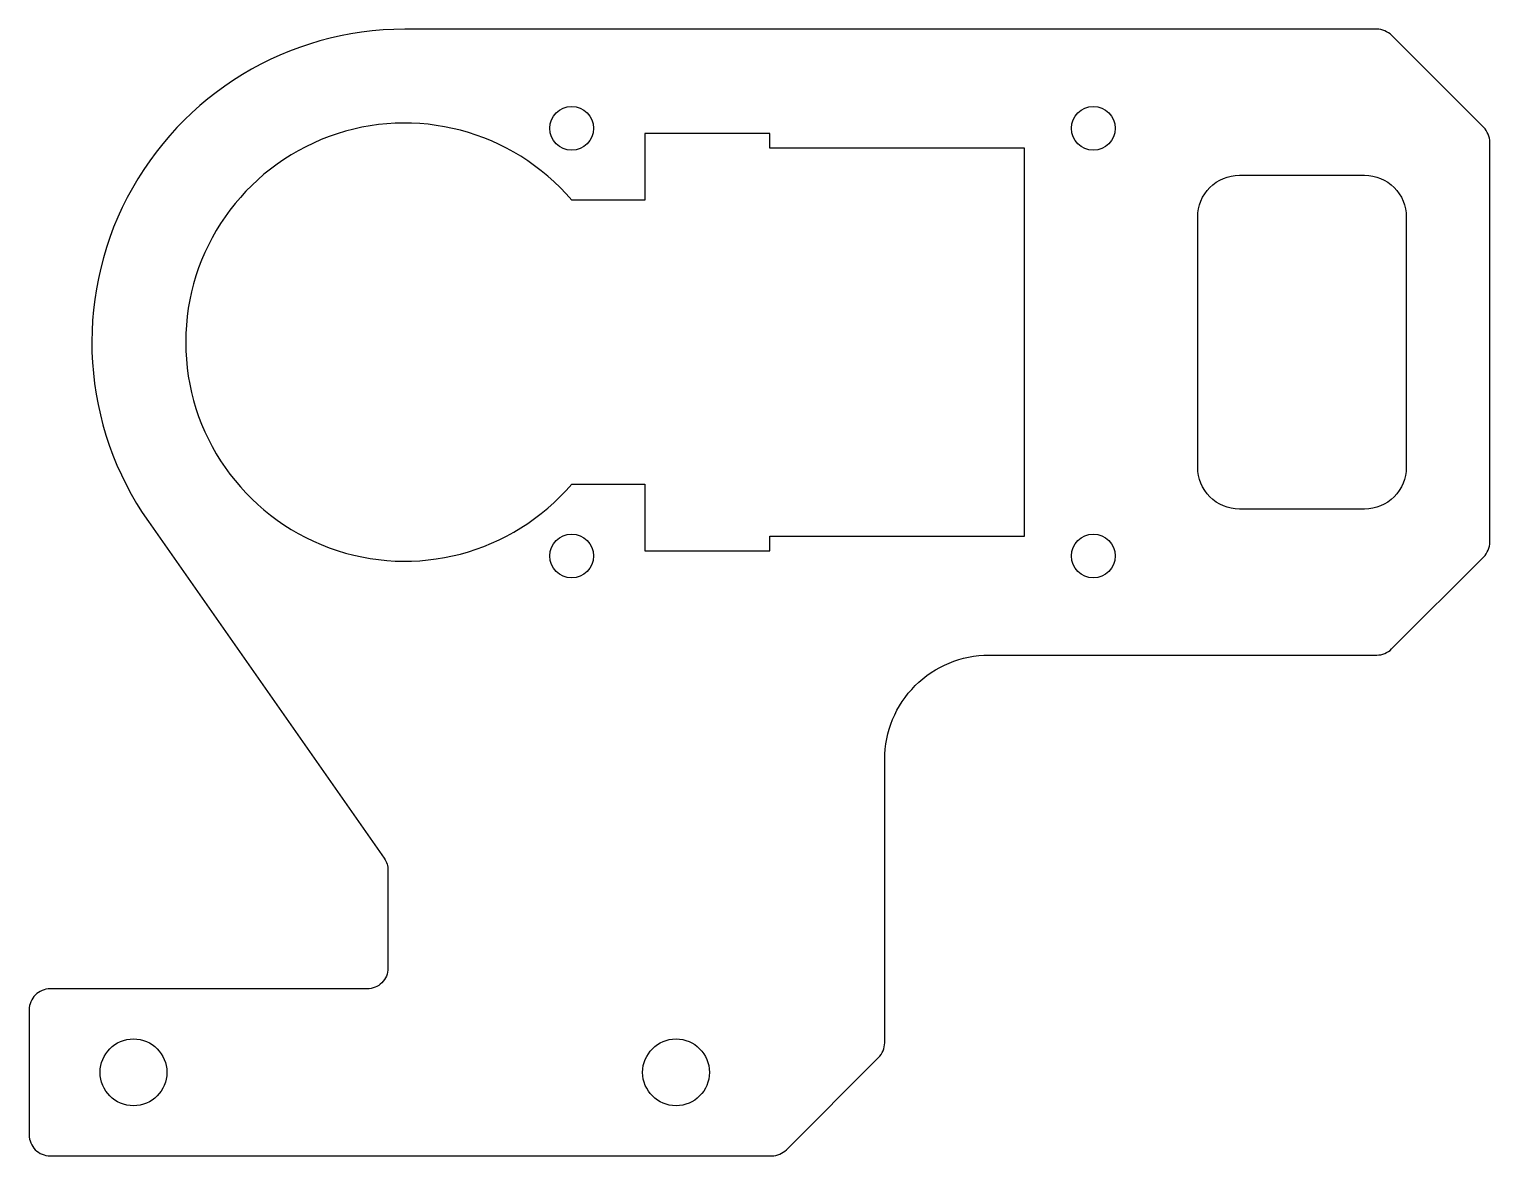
# Model space of a CAD drawing. Header units: millimetres. Extents: x -18 to 52, y -39 to 15.
import ezdxf

# ---------------------------------------------------------------- set-up
doc = ezdxf.new("R2010")
doc.units = ezdxf.units.MM
doc.layers.get('0').update_dxf_attribs({"linetype": 'CONTINUOUS'})

msp = doc.modelspace()

# ---------------------------------------------------------------- linework, layer by layer
for points in [[(-17, -31, 0.414214), (-18, -32), (-18, -38, 0.414214), (-17, -39), (17.586, -39, 0.198912), (18.293, -38.707), (22.707, -34.293, 0.198912), (23, -33.586), (23, -20, -0.414214), (28, -15), (46.586, -15, 0.198912), (47.293, -14.707), (51.707, -10.293, 0.198912), (52, -9.586), (52, 9.586, 0.198912), (51.707, 10.293), (47.293, 14.707, 0.198912), (46.586, 15), (0, 15, 0.606815), (-12.287, -8.604), (-0.987, -24.742, -0.153915), (-0.806, -25.315), (-0.806, -30, -0.414214), (-1.806, -31)], [(8, 6.801, 2.720294), (8, -6.801), (11.5, -6.801), (11.5, -10), (17.5, -10), (17.5, -9.3), (29.7, -9.3), (29.7, 9.3), (17.5, 9.3), (17.5, 10), (11.5, 10), (11.5, 6.801)], [(48, 6), (48, -6, -0.414214), (46, -8), (40, -8, -0.414214), (38, -6), (38, 6, -0.414214), (40, 8), (46, 8, -0.414214)]]:
    msp.add_lwpolyline(points, format="xyb", close=True)
for centre, radius in [((8, 10.25), 1.05), ((33, 10.25), 1.05), ((8, -10.25), 1.05), ((33, -10.25), 1.05), ((-13, -35), 1.6), ((13, -35), 1.6)]:
    msp.add_circle(centre, radius)

doc.saveas('drawing.dxf')
